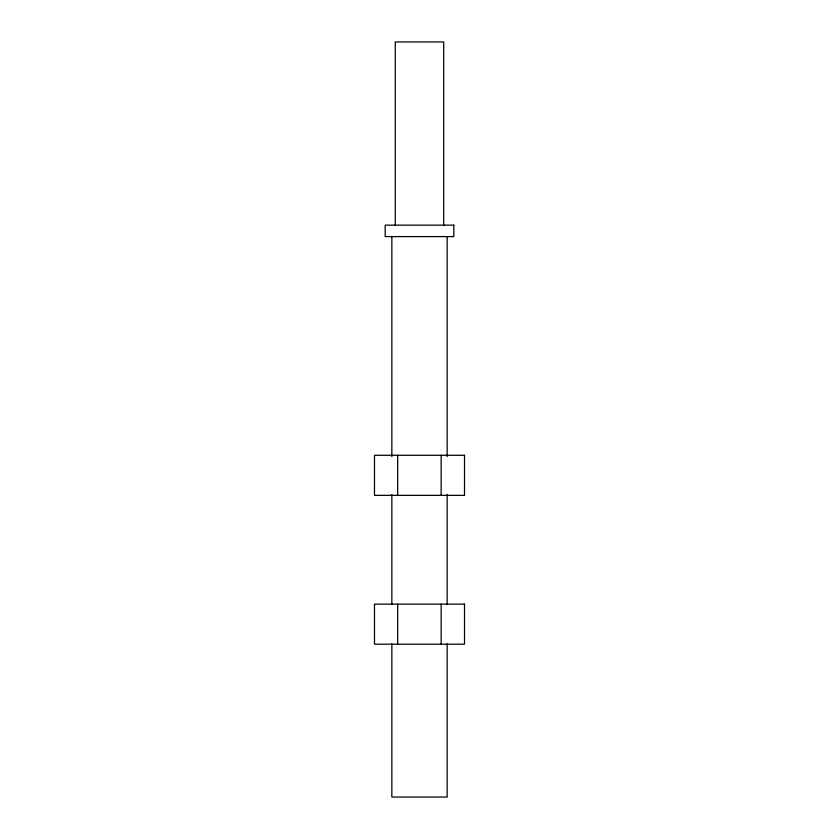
<?xml version="1.0" encoding="UTF-8"?>
<svg xmlns="http://www.w3.org/2000/svg" width="839" height="839" viewBox="0 0 839 839"><rect width="100%" height="100%" fill="white"/><g stroke="black" fill="none" stroke-linecap="round" stroke-linejoin="round"><path stroke-width="1.26" d="M447.156 236.598L447.156 456.584M447.156 494.559L447.156 604.552M447.156 643.838L447.156 797.05L391.844 797.05L391.844 643.838M443.716 225.146L443.716 41.95L395.284 41.95L395.284 225.146M441.157 455.283L441.157 495.356M441.157 604.122L441.157 644.195M397.655 455.283L397.655 495.356M397.655 604.122L397.655 644.195M391.844 236.598L391.844 456.584M391.844 494.559L391.844 604.552M453.815 225.146L385.185 225.146L385.185 236.598L453.815 236.598L453.815 225.146M464.512 455.283L374.488 455.283L374.488 495.356L464.512 495.356L464.512 455.283M464.512 604.122L374.488 604.122L374.488 644.195L464.512 644.195L464.512 604.122"/></g></svg>
